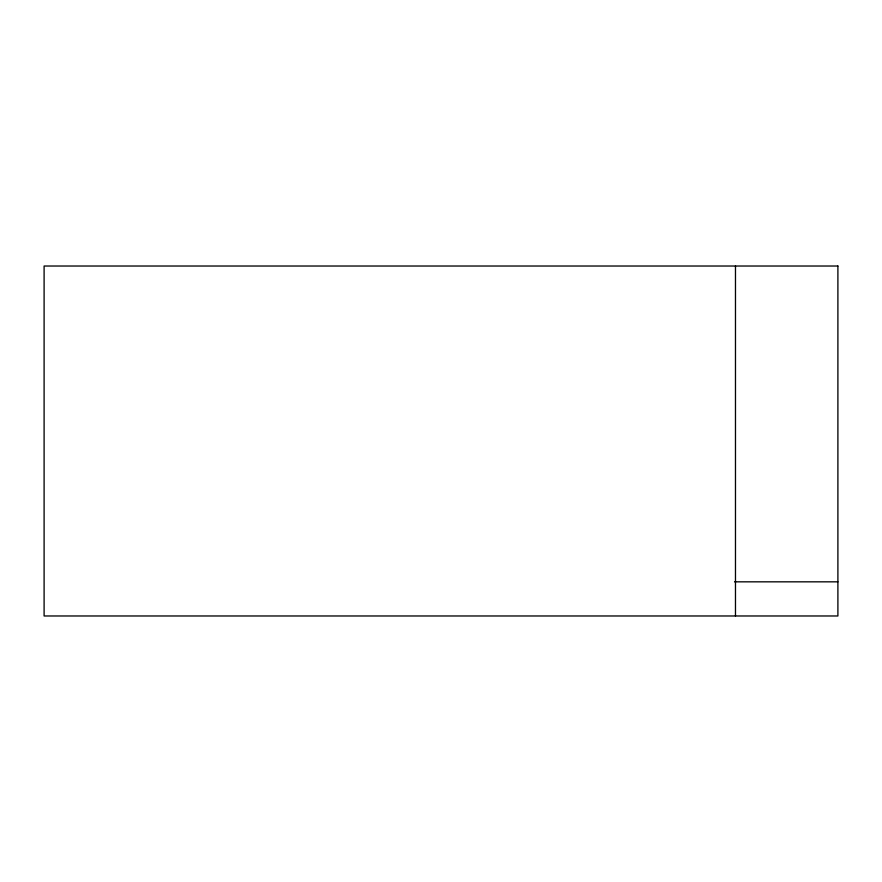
<?xml version="1.0" encoding="UTF-8"?>
<svg xmlns="http://www.w3.org/2000/svg" width="882" height="882" viewBox="0 0 882 882"><rect width="100%" height="100%" fill="white"/><g stroke="black" fill="none" stroke-linecap="round" stroke-linejoin="round"><path stroke-width="1.32" d="M734.541 581.833L837.9 581.833M735.478 266.022L735.478 615.978M837.9 266.022L44.1 266.022L44.1 615.978L837.9 615.978L837.9 266.022"/></g></svg>
